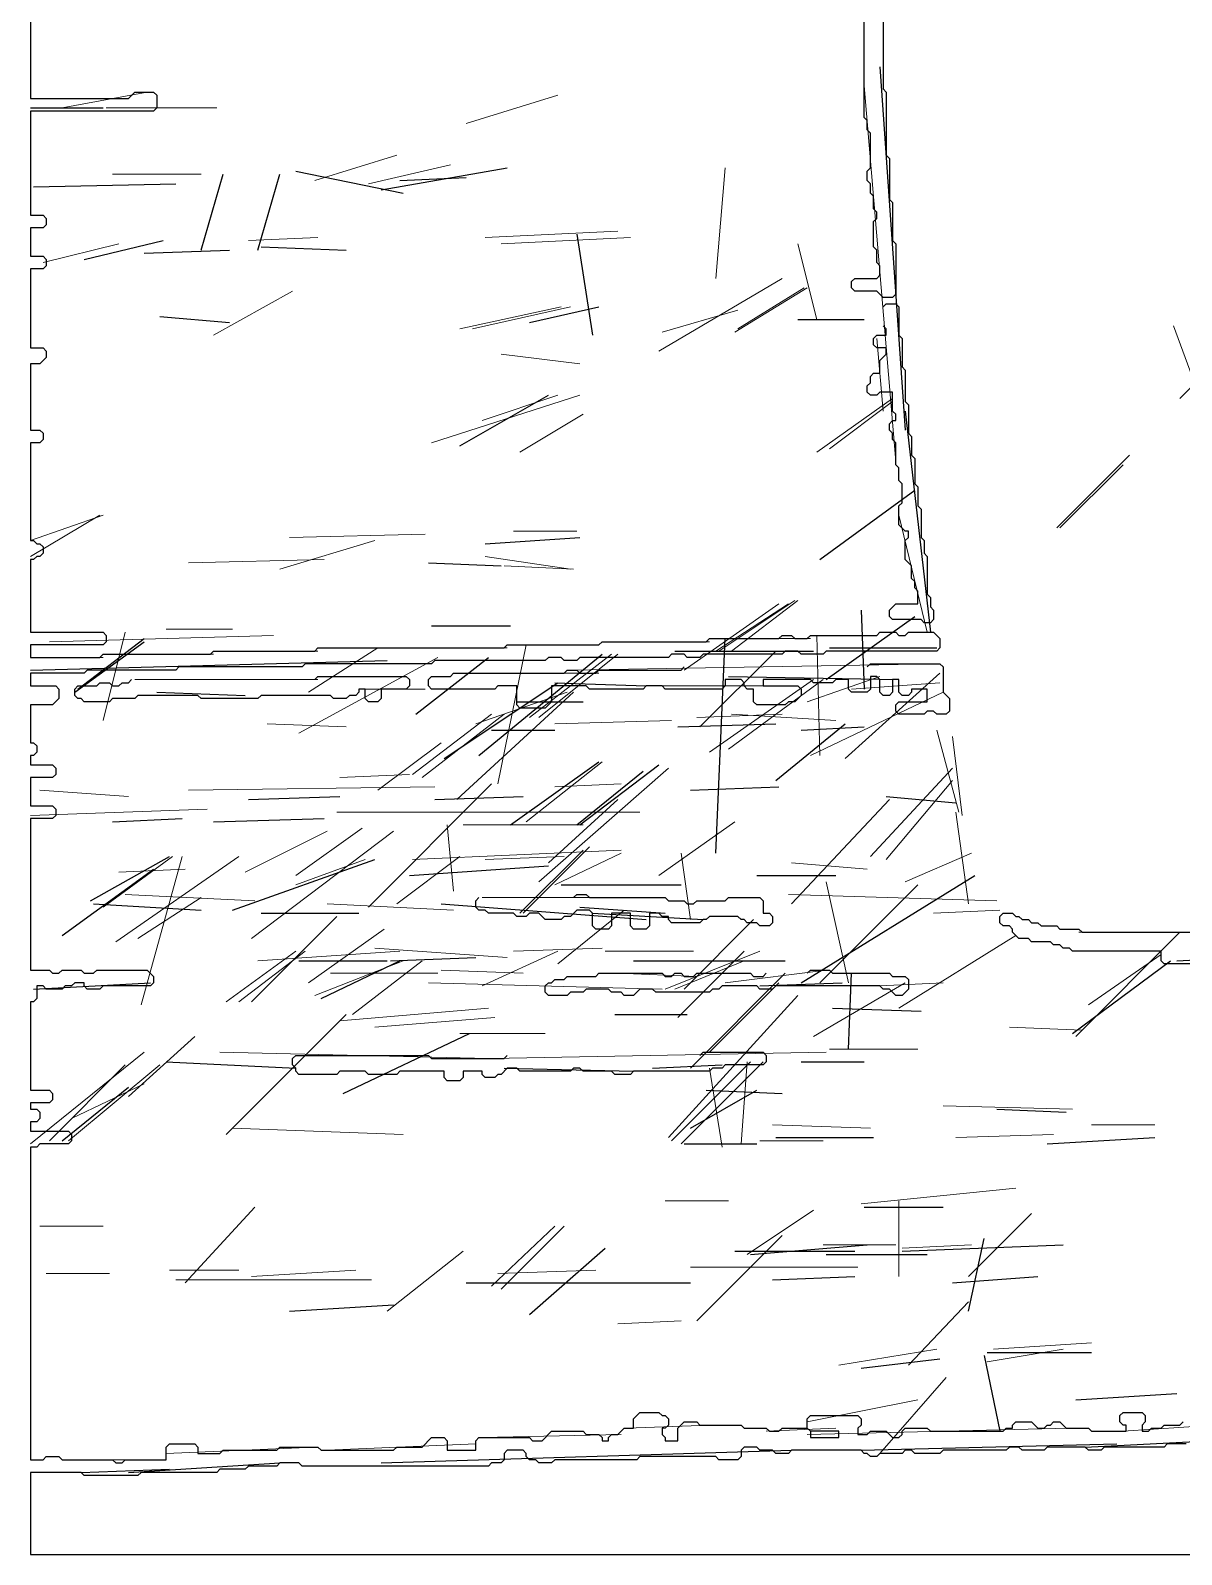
# Model space of a CAD drawing. Header units: metres. Extents: x 0 to 426, y 0 to 320.
# Drawn here: x 0 to 91.1, y 0.2 to 120.9 of the extents above; entities that cross this region are included whole.
import ezdxf

# ---------------------------------------------------------------- set-up
doc = ezdxf.new("R2010")
doc.units = ezdxf.units.M
for name, color, linetype in [('CUT', 7, 'Continuous'), ('FOLD', 1, 'Continuous'), ('OUTLINE', 3, 'Continuous')]:
    doc.layers.add(name, color=color, linetype=linetype)

msp = doc.modelspace()

# ---------------------------------------------------------------- linework, layer by layer
at = {"layer": 'CUT', "lineweight": 25}
for p, q in [((67.25, 118), (69.25, 89.25)), ((0, 114.75), (5.75, 114.75)), ((27.75, 108.25), (37.75, 110)), ((0.25, 108.5), (11.5, 108.75)), ((13.5, 103.5), (15.25, 109.5)), ((18, 103.5), (19.75, 109.5)), ((21, 109.75), (29.5, 108)), ((29.25, 109), (34.5, 109.25)), ((4.25, 102.75), (10.5, 104.25)), ((18.25, 103.75), (25, 103.5)), ((43.25, 104.75), (44.5, 96.75)), ((9, 103.25), (15.75, 103.5)), ((39.5, 97.75), (45, 99)), ((10.25, 98.25), (15.75, 97.75)), ((60.75, 98), (66, 98)), ((34, 88), (41, 92)), ((69.25, 90.75), (71.25, 73.25)), ((81.5, 81.5), (86.5, 86.5)), ((62.5, 79), (70, 84.5)), ((36, 80.25), (43.5, 80.75)), ((31.5, 78.75), (37.25, 78.5)), ((65.75, 75), (66, 68.75)), ((31.75, 73.75), (38, 73.75)), ((63, 69.5), (70, 74.5)), ((3.5, 68.5), (9, 72.5)), ((3.75, 68.75), (9, 72.75)), ((54.25, 55.75), (55, 72.75)), ((30.5, 66.75), (36.25, 71.25)), ((35.5, 63.5), (45.25, 71.5)), ((51, 71.75), (62, 71.75)), ((63.25, 72), (71.75, 72)), ((0, 70.25), (28.25, 71)), ((32.75, 63.25), (41.75, 69.25)), ((41.5, 69.25), (48.75, 69)), ((55.25, 69.75), (68.75, 69.5)), ((10, 68.5), (17, 68.25)), ((38.5, 67.75), (43.75, 67.75)), ((36.5, 65.5), (41.5, 65.5)), ((51.25, 65.75), (59, 66)), ((59, 61.5), (64.5, 66)), ((61, 65.5), (66, 65.75)), ((38, 58), (45, 63)), ((43.5, 58), (49.75, 62.75)), ((43.25, 58), (48.5, 62.25)), ((52.25, 60.75), (59.25, 61)), ((17.25, 60), (24.5, 60.25)), ((32, 60), (39, 60.25)), ((67.75, 60.25), (73.25, 59.75)), ((6.5, 58.25), (12, 58.5)), ((14.5, 58.25), (23.25, 58.5)), ((4.75, 52), (11, 55.5)), ((38.75, 51), (43.75, 56)), ((2.5, 49.25), (9.75, 54.5)), ((16, 51.25), (27.25, 55.25)), ((30, 54), (41, 54.75)), ((42, 53.25), (51.5, 53.25)), ((57.5, 54), (63.75, 54)), ((61, 45.5), (74.75, 54)), ((5, 51.75), (13.5, 51.25)), ((18.25, 51), (26, 51)), ((32.5, 51.75), (48.75, 50.5)), ((43.5, 51.5), (50.25, 51)), ((44.5, 51), (53.25, 50.5)), ((21.25, 47.25), (28.25, 47.25)), ((23, 44.25), (29.25, 47.25)), ((28.5, 47.25), (35.25, 47.5)), ((47.75, 47.25), (59.75, 47.25)), ((51.25, 42.75), (56.5, 48)), ((82.5, 41.5), (90.25, 47.25)), ((90.75, 47.25), (95.75, 47.5)), ((52.25, 38.75), (59.75, 46.25)), ((64.75, 40.25), (65, 46.25)), ((0.25, 45), (9.5, 45.5)), ((53.75, 40), (59.25, 45.5)), ((57.75, 45.25), (64.25, 45.5)), ((63.5, 43.5), (70.5, 43.25)), ((46.25, 43), (52, 43)), ((7.75, 36.5), (13, 41.25)), ((24.75, 36.75), (34.75, 41.5)), ((10.75, 39.25), (21, 38.75)), ((37.5, 38.75), (47.75, 38.5)), ((49.25, 38.75), (54.75, 39)), ((61, 39.25), (66, 39.25)), ((2.5, 33), (7.75, 37.25)), ((52.25, 34), (57.5, 37)), ((53.5, 37), (59.5, 36.75)), ((76.5, 35.5), (82, 35.25)), ((51.75, 32.75), (57.5, 32.75)), ((59, 33.25), (66.75, 33.25)), ((80.5, 32.75), (89, 33.25)), ((66, 27.75), (72.25, 27.75)), ((74.25, 22.25), (79.25, 27.25)), ((52.75, 18.75), (59.5, 25.5)), ((39.5, 19.25), (45.5, 24.5)), ((55.75, 24.25), (65.25, 24.25)), ((57, 24), (66.25, 24.75)), ((69, 24.25), (81.75, 24.75)), ((74.25, 19.5), (75.5, 25.25)), ((63, 24), (71, 24)), ((34.5, 21.75), (52.25, 21.75)), ((58.75, 22), (65.25, 22.25)), ((73, 21.75), (79.75, 22.25)), ((20.5, 19.5), (28.75, 20)), ((65.75, 15), (72, 15.75)), ((75.5, 16), (76.75, 10)), ((75.75, 16.25), (84, 16.25)), ((82.75, 12.5), (90.75, 13)), ((27.75, 7.5), (60.25, 8.5)), ((65.75, 8.5), (86, 9)), ((83.5, 8.75), (93.25, 9.25)), ((7.75, 6.75), (19.75, 7.5)), ((4, 6.75), (11, 7))]:
    msp.add_line(p, q, dxfattribs=at)
at = {"layer": 'FOLD', "lineweight": 18}
for p, q in [((66, 125.5), (66, 116.75)), ((2.5, 114.75), (9.25, 116)), ((66, 116.5), (68.5, 86.75)), ((6, 114.75), (14.75, 114.75)), ((34.5, 113.5), (41.75, 115.75)), ((22.5, 109), (29, 111)), ((26.75, 108.75), (33.25, 110.25)), ((54.25, 101.25), (55, 110)), ((6.5, 109.5), (13.5, 109.5)), ((36, 104.5), (46.5, 105)), ((1, 102.5), (7, 104)), ((17.25, 104.25), (22.75, 104.5)), ((37.25, 104), (47.5, 104.5)), ((60.75, 104), (62.25, 98)), ((14.5, 96.75), (20.75, 100.25)), ((49.75, 95.5), (59.5, 101.25)), ((55.75, 97), (61.5, 100.5)), ((56, 97.25), (61.25, 100.5)), ((34, 97.25), (42, 99)), ((35, 97.25), (42.75, 99)), ((50, 97), (56, 98.75)), ((67, 96.5), (67.5, 90.75)), ((90.5, 97.5), (94.25, 87.25)), ((91, 91.75), (96.25, 97)), ((37.25, 95.25), (43.5, 94.5)), ((31.75, 88.25), (43.5, 92)), ((35.75, 90), (41.75, 92)), ((62.25, 87.5), (68.25, 91.75)), ((38.75, 87.5), (43.75, 90.5)), ((63.25, 87.75), (68.25, 91.5)), ((81.25, 81.5), (87, 87.25)), ((0, 79.25), (5.5, 82.5)), ((0, 80.5), (5.75, 82.5)), ((68.75, 82.5), (71, 73.25)), ((20.5, 80.75), (31.25, 81)), ((38.25, 81.25), (43.25, 81.25)), ((19.75, 78.25), (27.25, 80.5)), ((12.5, 78.75), (23.25, 79)), ((36, 79.25), (42.75, 78.25)), ((37.5, 78.5), (43, 78.25)), ((51.75, 70.25), (59.25, 75.5)), ((54.25, 71.75), (60, 75.5)), ((54.5, 71.75), (60.5, 75.75)), ((55.5, 71.75), (60.75, 75.75)), ((1.5, 72.5), (19.25, 73)), ((5.75, 66.25), (7.5, 73.25)), ((10.75, 73.5), (16, 73.5)), ((45.5, 72.5), (53.75, 72.5)), ((54, 72.75), (61.75, 72.75)), ((62.25, 73), (62.5, 63.5)), ((0, 71.25), (5.75, 71.25)), ((6, 71.5), (14.5, 71.5)), ((15.25, 71.75), (22.75, 71.75)), ((21.25, 65.25), (32.25, 71.25)), ((22, 68.5), (27.5, 72)), ((24.75, 72), (37.75, 72)), ((37, 61.25), (39.25, 72.25)), ((39.5, 66.5), (46, 71.5)), ((40.25, 66.5), (46.5, 71.5)), ((53, 65.75), (59, 71.75)), ((33.75, 70), (45, 70)), ((42.75, 70.25), (71.75, 70.75)), ((64.5, 63.25), (72, 70)), ((8.25, 69.5), (22.75, 69.5)), ((50, 69), (60.5, 69)), ((53.75, 63.75), (62, 69.5)), ((55.25, 64), (62.75, 69.5)), ((61.5, 67.75), (67.25, 69.75)), ((65, 68.75), (72, 69.25)), ((26, 68.75), (31.25, 68.75)), ((33.75, 60), (43, 68.5)), ((35.25, 66), (42.5, 68.5)), ((61.75, 63.5), (72.25, 68.5)), ((30.25, 62), (36.5, 66.75)), ((31, 61.75), (37.5, 66.75)), ((52.75, 66.5), (59.5, 66.75)), ((55.5, 66.75), (63.75, 66.25)), ((18.75, 66), (25, 65.75)), ((41.5, 66), (50.75, 66.25)), ((71.75, 65.5), (73.5, 59)), ((27.5, 60.75), (32.5, 64.5)), ((73, 65), (73.75, 58.75)), ((39.25, 58.25), (45.25, 63)), ((24.5, 61.75), (30, 62)), ((40.25, 53.5), (50.5, 62.5)), ((66.5, 55.5), (73, 62.5)), ((0.75, 60.75), (7.75, 60.25)), ((12.5, 60.75), (32, 61)), ((26.75, 51.5), (36.5, 61.25)), ((41.5, 61), (46.75, 61.25)), ((67.75, 55.25), (73, 61.5)), ((0, 58.75), (14, 59.25)), ((41, 55), (46.5, 60)), ((60.25, 51.75), (68, 60)), ((24.25, 59), (48.25, 59)), ((33, 58), (33.5, 52.75)), ((34.25, 58), (43.75, 58)), ((49.75, 54), (55.75, 58.25)), ((73.25, 59), (74.25, 51.75)), ((17, 54.25), (23.5, 57.5)), ((17.5, 49), (28.75, 57.5)), ((21, 54), (26.25, 57.75)), ((5.75, 51.5), (11.25, 55.5)), ((6.75, 48.75), (16.5, 55.5)), ((8.75, 43.75), (12, 55.5)), ((29, 51.75), (34, 55.5)), ((30.25, 55.25), (46.75, 56)), ((36, 55.25), (42.25, 55.5)), ((39, 51), (44.25, 56.25)), ((41.5, 53.25), (46.75, 55.75)), ((51.5, 55.75), (52.25, 50.5)), ((69.25, 53.5), (74.5, 55.75)), ((7, 54.25), (12.25, 54.5)), ((21, 53.25), (26.5, 55.25)), ((60.25, 55), (66.25, 54.5)), ((62.5, 45.5), (70.25, 53.25)), ((63, 53.5), (64.75, 45.5)), ((7.5, 52.5), (17.75, 52)), ((8.5, 49), (13.5, 52.25)), ((35.75, 52.25), (50, 52.25)), ((60, 52.5), (76.5, 52)), ((17.5, 44), (24.25, 50.75)), ((23.5, 51.75), (33.5, 51.25)), ((41.75, 47), (47, 51.25)), ((71.5, 51), (76.75, 51.25)), ((22, 45.5), (28, 49.75)), ((51.75, 45), (57.25, 50.5)), ((82.75, 41.25), (91, 49.5)), ((83, 49.5), (90.75, 49.5)), ((27.25, 48.25), (37.75, 47.5)), ((38.25, 48), (45.25, 48.25)), ((68.75, 43.5), (78, 49.25)), ((15.5, 44), (21, 48)), ((16.5, 44), (21.75, 48)), ((18, 47.25), (29.25, 48)), ((22.5, 44.5), (29.5, 47.25)), ((25.5, 43), (31, 47.25)), ((35.75, 45.25), (41.75, 48)), ((45.5, 48), (52.5, 48)), ((50.25, 45), (57.75, 48)), ((51, 45), (56.5, 47.25)), ((83.75, 43.75), (89.5, 47.75)), ((23.75, 46.25), (32.25, 46.25)), ((32.5, 46.5), (39, 46.25)), ((46.5, 46.25), (52.75, 46)), ((55, 45.5), (63, 46.5)), ((31.5, 45.5), (50, 45)), ((62, 41.25), (69.25, 45.5)), ((67.25, 45.25), (72.25, 45.5)), ((24.5, 42.5), (36.25, 43.5)), ((50.5, 33.25), (60.75, 44.5)), ((15.5, 33.5), (25, 43)), ((27.25, 42), (36.75, 42.75)), ((34, 41.5), (40.75, 41.5)), ((77.5, 42), (83.25, 41.75)), ((0, 32.75), (9, 40)), ((15, 40), (36.25, 39.5)), ((36.5, 39.5), (63, 40)), ((63.25, 40.25), (70.25, 40.25)), ((1.5, 33), (7.5, 39)), ((3, 33), (10.25, 39)), ((50.75, 33), (57, 39.25)), ((51.5, 32.75), (58, 39.25)), ((53.75, 38.75), (54.75, 32.5)), ((56.25, 32.75), (56.75, 39.25)), ((3.25, 34.75), (9, 37.5)), ((72.25, 35.75), (82.5, 35.5)), ((16, 34), (29.5, 33.5)), ((58.75, 34.25), (66.5, 34)), ((84, 34.25), (89, 34.25)), ((57.75, 33), (62.75, 33)), ((73.25, 33.25), (81, 33.5)), ((65.75, 28), (78, 29.25)), ((12.25, 21.75), (17.75, 27.75)), ((50.25, 28.25), (55.25, 28.25)), ((68.75, 22.25), (68.75, 28.25)), ((56.75, 24), (62, 27.5)), ((0.75, 26.25), (5.75, 26.25)), ((36.5, 21.5), (41.5, 26.25)), ((37.25, 21.25), (42.25, 26.25)), ((28.25, 19.5), (34.25, 24.25)), ((62.75, 24.75), (68.5, 24.75)), ((69, 24.5), (74.5, 24.75)), ((52.25, 23), (65.5, 23)), ((1.25, 22.5), (6.25, 22.5)), ((11, 22.75), (16.5, 22.75)), ((11.5, 22), (27, 22)), ((17.5, 22.25), (25.75, 22.75)), ((37, 22.5), (44.75, 22.75)), ((69.5, 15.25), (74.25, 20.25)), ((46.5, 18.5), (51.5, 18.75)), ((76.25, 16.5), (84, 17)), ((64, 15.25), (71.75, 16.5)), ((75.75, 15.5), (81.75, 16.5)), ((67.25, 8.25), (72.5, 14.25)), ((61.5, 10.75), (70.25, 12.5)), ((35.75, 9.5), (46.75, 9.75)), ((47.25, 10.25), (53.75, 10.5)), ((58.25, 10), (63.75, 10.25)), ((61.5, 9.75), (82.25, 10.25)), ((86.5, 10), (97.75, 10.75)), ((10.75, 8.25), (22.5, 8.75)), ((23.5, 8.5), (35.25, 9)), ((5, 7.75), (10.75, 7.75))]:
    msp.add_line(p, q, dxfattribs=at)
at = {"layer": 'OUTLINE'}
for points in [[(0, 142), (0, 115.5), (7.75, 115.5), (8.25, 116), (9.75, 116), (10, 115.75), (10, 114.75), (9.75, 114.5), (0, 114.5), (0, 106.25), (1, 106.25), (1.25, 106), (1.25, 105.5), (1, 105.25), (0, 105.25), (0, 103), (1, 103), (1.25, 102.75), (1.25, 102.25), (1, 102), (0, 102), (0, 95.75), (1, 95.75), (1.25, 95.5), (1.25, 95), (0.75, 94.5), (0, 94.5), (0, 89.25), (0.75, 89.25), (1, 89), (1, 88.5), (0.75, 88.25), (0, 88.25), (0, 80.5), (0.25, 80.5), (0.5, 80.25), (0.75, 80.25), (1, 80), (1, 79.5), (0.75, 79.25), (0.5, 79.25), (0.25, 79), (0, 79), (0, 73.25), (5.75, 73.25), (6, 73), (6, 72.5), (5.75, 72.25), (0, 72.25), (0, 71.25), (5.5, 71.25), (5.75, 71.5), (14.25, 71.5), (14.5, 71.75), (22.5, 71.75), (22.75, 72), (37.5, 72), (37.75, 72.25), (45, 72.25), (45.25, 72.5), (53.5, 72.5), (53.75, 72.75), (59.25, 72.75), (59.5, 73), (60.25, 73), (60.5, 72.75), (61.5, 72.75), (61.75, 73), (67, 73), (67.25, 73.25), (68.5, 73.25), (68.75, 73), (69.25, 73), (69.5, 73.25), (71.5, 73.25), (72, 72.75), (72, 72), (71.75, 71.75), (63, 71.75), (62.75, 71.5), (61, 71.5), (60.75, 71.75), (59.75, 71.75), (59.5, 71.5), (53.25, 71.5), (53, 71.25), (52, 71.25), (51.75, 71.5), (50.75, 71.5), (50.5, 71.25), (43.5, 71.25), (43.25, 71), (42.25, 71), (42, 71.25), (41, 71.25), (40.75, 71), (32, 71), (31.75, 70.75), (21.75, 70.75), (21.5, 70.5), (11.75, 70.5), (11.5, 70.25), (4.5, 70.25), (4.25, 70), (0, 70), (0, 69), (2, 69), (2.25, 68.75), (2.25, 68), (1.75, 67.5), (0, 67.5), (0, 64.5), (0.25, 64.5), (0.5, 64.25), (0.5, 63.75), (0.25, 63.5), (0, 63.5), (0, 62.75), (1.75, 62.75), (2, 62.5), (2, 62), (1.75, 61.75), (0, 61.75), (0, 59.5), (1.75, 59.5), (2, 59.25), (2, 58.75), (1.75, 58.5), (0, 58.5), (0, 46.5), (1.5, 46.5), (1.75, 46.25), (2.25, 46.25), (2.5, 46.5), (4, 46.5), (4.25, 46.25), (5, 46.25), (5.25, 46.5), (9.25, 46.5), (9.75, 46), (9.75, 45.5), (9.5, 45.25), (5.75, 45.25), (5.5, 45), (4.5, 45), (4.25, 45.25), (4.25, 45.5), (3.5, 45.5), (3.25, 45.25), (2.75, 45.25), (2.5, 45), (1.25, 45), (1, 45.25), (0.5, 45.25), (0.5, 44.25), (0.25, 44), (0, 44), (0, 37), (1.5, 37), (1.75, 36.75), (1.75, 36.25), (1.5, 36), (0, 36), (0, 35.5), (0.5, 35.5), (0.75, 35.25), (0.75, 34.75), (0.5, 34.5), (0, 34.5), (0, 33.75), (3, 33.75), (3.25, 33.5), (3.25, 33), (3, 32.75), (0.75, 32.75), (0.5, 32.5), (0, 32.5), (0, 7.75), (1, 7.75), (1.25, 8), (2.25, 8), (2.5, 7.75), (6.5, 7.75), (6.75, 7.5), (7.25, 7.5), (7.5, 7.75), (10.75, 7.75), (10.75, 8.75), (11, 9), (13, 9), (13.25, 8.75), (13.25, 8.25), (15, 8.25), (15.25, 8.5), (19.5, 8.5), (19.75, 8.75), (22.75, 8.75), (23, 8.5), (28.75, 8.5), (29, 8.75), (31, 8.75), (31.75, 9.5), (32.75, 9.5), (33, 9.25), (33, 8.5), (35.25, 8.5), (35.25, 9.25), (35.5, 9.5), (39.5, 9.5), (39.75, 9.25), (40.5, 9.25), (41.25, 10), (43.75, 10), (44, 9.75), (45, 9.75), (45.25, 9.5), (45.25, 9.25), (45.75, 9.25), (45.75, 9.5), (46, 9.75), (46.5, 9.75), (47, 10.25), (47.75, 10.25), (47.75, 11), (48.25, 11.5), (49.75, 11.5), (50, 11.25), (50.25, 11.25), (50.5, 11), (50.5, 10.5), (50.25, 10.25), (50, 10.25), (50, 9.75), (50.25, 9.5), (50.25, 9.25), (51.25, 9.25), (51.25, 10.25), (51.75, 10.75), (52.75, 10.75), (53, 10.5), (56.25, 10.5), (56.5, 10.25), (58.25, 10.25), (58.5, 10), (59.25, 10), (59.5, 10.25), (61.5, 10.25), (61.75, 10), (61.75, 9.5), (64, 9.5), (64, 10), (61.75, 10), (61.5, 10.25), (61.5, 11), (61.75, 11.25), (65.5, 11.25), (65.75, 11), (65.75, 10.5), (65.5, 10.25), (65.5, 9.75), (66.25, 9.75), (66.5, 10), (67.75, 10), (68.25, 9.5), (68.75, 9.5), (69, 9.75), (69, 10), (69.25, 10.25), (71, 10.25), (71.25, 10), (77, 10), (77.25, 10.25), (77.75, 10.25), (77.75, 10.5), (78, 10.75), (79.25, 10.75), (79.75, 10.25), (80.25, 10.25), (80.5, 10.5), (80.75, 10.5), (81, 10.75), (81.5, 10.75), (82, 10.25), (83.75, 10.25), (84, 10), (86.75, 10), (86.75, 10.5), (86.5, 10.5), (86.25, 10.75), (86.25, 11.25), (86.5, 11.5), (88, 11.5), (88.25, 11.25), (88.25, 10.75), (88, 10.5), (88, 10), (88.5, 10), (88.75, 10.25), (89.5, 10.25), (89.75, 10.5), (91, 10.5), (91.25, 10.75)], [(67.5, 123.5), (67.5, 116.25), (67.75, 116), (67.75, 111), (68, 110.75), (68, 107.5), (68.25, 107.25), (68.25, 104.25), (68.5, 104), (68.5, 100), (68.25, 99.75), (67.5, 99.75), (67, 100.25), (65.25, 100.25), (65, 100.5), (65, 101), (65.25, 101.25), (67, 101.25), (67.25, 101.5), (67.25, 102.25), (67, 102.5), (67, 103.5), (66.75, 103.75), (66.75, 105.75), (67, 106), (67, 106.5), (66.75, 106.75), (66.75, 107.75), (66.5, 108), (66.5, 108.75), (66.25, 109), (66.25, 109.75), (66.5, 110), (66.5, 112.75), (66.25, 113), (66.25, 113.75), (66, 114), (66, 123.75)], [(67.5, 99), (67.75, 99.25), (68.5, 99.25), (68.75, 99), (68.75, 96.75), (69, 96.5), (69, 94.25), (69.25, 94), (69.25, 91.5), (69.5, 91.25), (69.5, 89), (69.75, 88.75), (69.75, 87.25), (70, 87), (70, 85), (70.25, 84.75), (70.25, 83.25), (70.5, 83), (70.5, 80.75), (70.75, 80.5), (70.75, 79.5), (71, 79.25), (71, 76.25), (71.25, 76), (71.25, 75.25), (71.5, 75), (71.5, 74.25), (71.25, 74), (70.75, 74), (70.5, 74.25), (68.25, 74.25), (68, 74.5), (68, 75), (68.5, 75.5), (70.25, 75.5), (70.25, 76.5), (70, 76.75), (70, 77.25), (69.75, 77.5), (69.75, 78.5), (69.25, 79), (69.25, 80.5), (69.5, 80.75), (69.5, 81.25), (69.25, 81.25), (68.75, 81.75), (68.75, 83.25), (69, 83.5), (69, 85), (68.75, 85.25), (68.75, 86.25), (68.5, 86.5), (68.5, 88.25), (68.25, 88.5), (68.25, 89), (68, 89.25), (68, 89.75), (68.25, 90), (68.5, 90), (68.5, 90.5), (68.25, 90.75), (68.25, 92.25), (67.25, 92.25), (67, 92), (66.5, 92), (66.25, 92.25), (66.25, 92.75), (66.5, 93), (66.5, 93.5), (66.75, 93.75), (67.25, 93.75), (67.25, 94.75), (67.75, 95.25), (67.75, 95.75), (67, 95.75), (66.75, 96), (66.75, 96.5), (67, 96.75), (67.75, 96.75), (67.75, 97.25), (67.5, 97.5)], [(66.25, 70.5), (66.5, 70.75), (72, 70.75), (72.25, 70.5), (72.25, 68.5), (72.75, 68), (72.75, 67), (72.5, 66.75), (71.75, 66.75), (71.5, 67), (71, 67), (70.75, 66.75), (68.75, 66.75), (68.5, 67), (68.5, 67.5), (68.75, 67.75), (71, 67.75), (71, 68.75), (69.75, 68.75), (69.75, 68.5), (69.5, 68.25), (69, 68.25), (68.75, 68.5), (68.75, 69.5), (68.25, 69.5), (68.25, 68.5), (68, 68.25), (67.5, 68.25), (67.25, 68.5), (67.25, 69.5), (67, 69.75), (66.5, 69.75), (66.5, 68.75), (66.25, 68.5), (65, 68.5), (64.75, 68.75), (64.75, 69.5), (63.75, 69.5), (63.5, 69.25), (62, 69.25), (61.75, 69.5), (58, 69.5), (58, 69), (60.75, 69), (61, 68.75), (61, 68.25), (60.5, 67.75), (60, 67.75), (59.75, 67.5), (57.5, 67.5), (57.25, 67.75), (57.25, 68.75), (56.75, 68.75), (56.5, 69), (56.5, 69.25), (56.25, 69.5), (55, 69.5), (55, 69), (54.75, 68.75), (50.25, 68.75), (50, 69), (48.75, 69), (48.5, 68.75), (44.25, 68.75), (44, 69), (41.25, 69), (41.25, 67.75), (40.75, 67.25), (38.75, 67.25), (38.5, 67.5), (38.5, 69), (37, 69), (36.75, 68.75), (31.75, 68.75), (31.5, 69), (31.5, 69.5), (31.75, 69.75), (33.25, 69.75), (33.5, 70), (42.25, 70), (42.5, 70.25), (43.25, 70.25), (43.5, 70), (44.75, 70), (45, 70.25), (51.5, 70.25), (51.75, 70.5)], [(22.5, 69.5), (22.75, 69.75), (29.75, 69.75), (30, 69.5), (30, 69), (29.75, 68.75), (27.75, 68.75), (27.75, 68), (27.5, 67.75), (26.75, 67.75), (26.5, 68), (26.5, 68.75), (26, 68.75), (26, 68.5), (25.75, 68.25), (25.25, 68.25), (25, 68), (24, 68), (23.75, 68.25), (18.25, 68.25), (18, 68), (13.5, 68), (13.25, 68.25), (8.5, 68.25), (8.25, 68), (6.5, 68), (6.25, 67.75), (4.25, 67.75), (4, 68), (3.75, 68), (3.5, 68.25), (3.5, 68.75), (3.75, 69), (5.25, 69), (5.5, 69.25), (6.25, 69.25), (6.5, 69), (7, 69), (7.25, 69.25), (7.75, 69.25), (8, 69.5)], [(43, 52.25), (43.25, 52.5), (44, 52.5), (44.25, 52.25), (50.25, 52.25), (50.5, 52), (51.75, 52), (52, 51.75), (52.5, 51.75), (52.75, 52), (55, 52), (55.25, 52.25), (57.75, 52.25), (58, 52), (58, 51), (58.5, 51), (58.75, 50.75), (58.75, 50.25), (58.5, 50), (57.75, 50), (57.5, 50.25), (56.75, 50.25), (56.5, 50.5), (56.25, 50.5), (56, 50.75), (53.75, 50.75), (53.5, 50.5), (53.25, 50.5), (53, 50.25), (50.75, 50.25), (50.5, 50.5), (50.5, 50.75), (50, 50.75), (49.75, 51), (49, 51), (49, 50), (48.75, 49.75), (47.75, 49.75), (47.5, 50), (47.5, 51), (46, 51), (46, 50), (45.75, 49.75), (44.75, 49.75), (44.5, 50), (44.5, 51), (44.25, 51.25), (43.25, 51.25), (42.75, 50.75), (42.25, 50.75), (42, 50.5), (40.75, 50.5), (40.25, 51), (39.5, 51), (39.25, 50.75), (38.5, 50.75), (38.25, 51), (36.25, 51), (36, 51.25), (35.5, 51.25), (35.25, 51.5), (35.25, 52), (35.5, 52.25)], [(93, 47), (89.75, 47), (89.5, 47.25), (89.5, 48), (82.5, 48), (82.25, 48.25), (81.75, 48.25), (81.5, 48.5), (81, 48.5), (80.75, 48.75), (79.25, 48.75), (79, 49), (78.25, 49), (77.75, 49.5), (77.75, 49.75), (77.5, 50), (77, 50), (76.75, 50.25), (76.75, 50.75), (77, 51), (77.75, 51), (78, 50.75), (78.25, 50.75), (78.5, 50.5), (79, 50.5), (79.25, 50.25), (79.75, 50.25), (80, 50), (81.25, 50), (81.5, 49.75), (83, 49.75), (83.25, 49.5), (103, 49.5)], [(61.5, 46.25), (61.75, 46.5), (63.25, 46.5), (63.5, 46.25), (68, 46.25), (68.25, 46), (69.25, 46), (69.5, 45.75), (69.5, 45), (69, 44.5), (68.5, 44.5), (68, 45), (67.5, 45), (67.25, 45.25), (59, 45.25), (58.75, 45), (57.75, 45), (57.5, 45.25), (54.75, 45.25), (54.5, 45), (54, 45), (53.75, 44.75), (49.5, 44.75), (49.25, 45), (48.25, 45), (47.75, 44.5), (47, 44.5), (46.75, 44.75), (46, 44.75), (45.75, 45), (44, 45), (43.75, 44.75), (42.75, 44.75), (42.5, 44.5), (41, 44.5), (40.75, 44.75), (40.75, 45.25), (41, 45.5), (41.25, 45.5), (41.5, 45.75), (42.25, 45.75), (42.5, 46), (44.75, 46), (45, 46.25), (50, 46.25), (50.25, 46), (50.75, 46), (51, 46.25), (51.5, 46.25), (51.75, 46), (52.5, 46), (52.75, 46.25), (57, 46.25), (57.25, 46), (58, 46), (58.25, 46.25)], [(53, 39.75), (53.25, 40), (58, 40), (58.25, 39.75), (58.25, 39.25), (58, 39), (55, 39), (54.75, 38.75), (54, 38.75), (53.75, 38.5), (47.75, 38.5), (47.5, 38.25), (46.25, 38.25), (46, 38.5), (43.75, 38.5), (43.5, 38.75), (43, 38.75), (42.75, 38.5), (38.75, 38.5), (38.5, 38.75), (37.75, 38.75), (37.25, 38.25), (37, 38.25), (36.75, 38), (36, 38), (35.75, 38.25), (35.75, 38.5), (34.25, 38.5), (34.25, 38), (34, 37.75), (33, 37.75), (32.75, 38), (32.75, 38.5), (29.25, 38.5), (29, 38.25), (26.75, 38.25), (26.5, 38.5), (24.5, 38.5), (24.25, 38.25), (21.25, 38.25), (21, 38.5), (21, 38.75), (20.75, 39), (20.75, 39.5), (21, 39.75), (31.5, 39.75), (31.75, 39.5), (37.5, 39.5), (37.75, 39.75)], [(91.5, 9), (90, 9), (89.75, 8.75), (85, 8.75), (84.75, 8.5), (83.75, 8.5), (83.5, 8.75), (80.5, 8.75), (80.25, 8.5), (78.5, 8.5), (78.25, 8.75), (77.5, 8.75), (77.25, 8.5), (72.25, 8.5), (72, 8.25), (70, 8.25), (69.75, 8.5), (69.25, 8.5), (69, 8.25), (67.25, 8.25), (67, 8), (66.5, 8), (66.25, 8.25), (66, 8.25), (65.75, 8.5), (60.25, 8.5), (60, 8.25), (59, 8.25), (58.75, 8.5), (57.75, 8.5), (57.5, 8.75), (56.5, 8.75), (56.25, 8.5), (56.25, 8), (56, 7.75), (54.5, 7.75), (54.25, 8), (48.25, 8), (48, 7.75), (41.5, 7.75), (41.25, 7.5), (40.25, 7.5), (40, 7.75), (39.5, 7.75), (39.25, 8), (39.25, 8.25), (39, 8.5), (37.75, 8.5), (37.5, 8.25), (37.5, 7.75), (37.25, 7.5), (36.5, 7.5), (36.25, 7.25), (21.5, 7.25), (21.25, 7.5), (19.75, 7.5), (19.5, 7.25), (17.25, 7.25), (17, 7), (15, 7), (14.75, 6.75), (8.75, 6.75), (8.5, 6.5), (4.25, 6.5), (4, 6.75), (0, 6.75), (0, 0.25), (104.75, 0.25)]]:
    msp.add_lwpolyline(points, dxfattribs=at)

doc.saveas('drawing.dxf')
